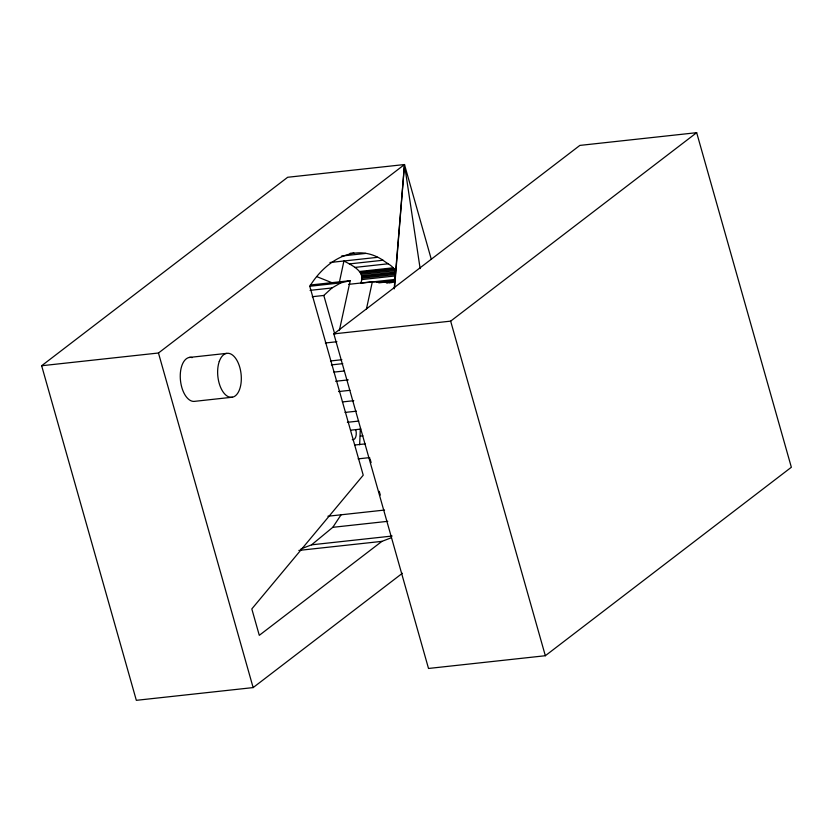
<?xml version="1.0" encoding="UTF-8"?>
<svg xmlns="http://www.w3.org/2000/svg" width="833" height="833" viewBox="0 0 833 833"><rect width="100%" height="100%" fill="white"/><g stroke="black" fill="none" stroke-linecap="round" stroke-linejoin="round"><path stroke-width="1.25" d="M402.401 573.25L253.138 687.589L136.331 700.324L41.65 365.739L287.666 177.273L404.484 164.538L395.415 274.515L394.311 279.524L360.668 283.199C366.218 271.62 351.984 265.331 343.925 260.989L339.479 281.762M394.186 288.884L395.186 275.942L361.543 279.607M394.592 287.562L404.484 164.538L158.468 353.005L41.65 365.739M359.648 444.78L360.345 428.631M386.929 282.762L393.155 282.085L394.311 279.524M339.354 330.514L350.204 280.669L310.303 285.021M366.374 309.335L372.341 281.762L393.155 282.085M300.994 548.895L311.584 544.824L332.794 527.32L341.051 514.836M312.24 296.715L323.818 295.455L331.961 287.968L340.78 282.876L350.204 280.669M333.846 333.877L579.862 145.411L696.669 132.676L791.35 467.261L545.334 655.727L428.516 668.462L333.846 333.877L450.653 321.142L696.669 132.676M391.364 537.743L381.951 541.356L259.292 635.329L251.816 608.933L363.23 475.195L309.782 286.302C325.089 261.187 354.889 241.549 383.003 260.25C387.47 263.967 395.175 266.425 395.467 273.224L361.824 276.889M350.079 253.326L353.921 252.909M341.488 256.064L365.781 253.409M329.962 262.51L377.568 257.324M349.36 263.915L383.003 260.25M354.546 267.455L388.188 263.78M359.658 271.464L393.301 267.789M360.293 272.224L393.936 268.559M360.751 273.12L394.394 269.455M361.314 274.359L394.957 270.694M361.699 275.733L395.342 272.068M361.772 278.18L395.415 274.515M309.897 286.25L340.78 282.876M348.663 284.345L372.341 281.762M376.724 282.377L394.165 280.471M310.084 290.353L331.961 287.968M378.796 282.845L393.749 281.21M386.314 282.814L392.541 282.137M389.532 282.804L392.031 282.533M189.143 357.461L226.524 353.39M325.339 342.998L336.917 341.728M330.472 360.97L341.863 359.721M331.378 364.906L342.779 363.657M333.95 372.112L344.081 371.008M335.616 381.275L348.267 379.9M232.428 397.216L195.047 401.298A22.127 11.672 83.8 0 1 180.334 378.817A22.127 11.672 83.8 0 1 192.215 357.617M338.521 391.562L349.912 390.323M342.394 401.943L353.786 400.694M345.039 412.418L356.43 411.179M347.361 422.321L358.752 421.071M350.672 430.192L360.793 429.089M360.366 436.117L362.928 435.846M354.868 445.009L365.166 443.895M358.128 458.868L369.706 457.598M327.921 516.231L384.544 510.056M332.794 527.32L387.772 521.323M311.584 544.824L392.135 536.035M298.849 550.415L381.951 541.356M317.102 276.764L332.7 283.022M450.653 321.142L545.334 655.727M431.327 259.417L404.484 164.538L420.134 268.601M323.818 295.455L334.793 334.231M370.06 458.848L371.122 462.596M379.244 491.324L380.306 495.062M158.468 353.005L253.138 687.589M355.774 429.776A7.372 3.894 83.8 0 1 352.286 439.668M219.277 361.449A22.127 11.672 83.8 0 0 229.356 397.07A22.127 11.672 83.8 0 0 239.8 367.395A22.127 11.672 83.8 0 0 219.277 361.449"/></g></svg>
